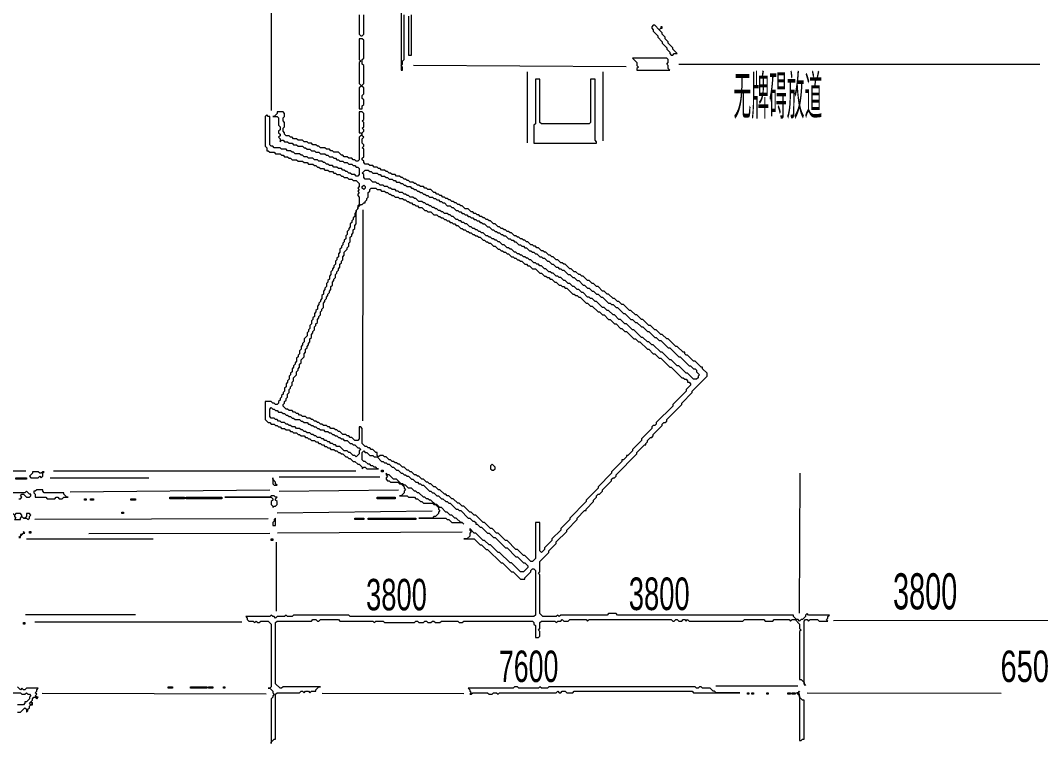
# Model space of a CAD drawing. Extents: x 20 to 3943, y 20 to 2783.
# Drawn here: x 2031 to 2714, y 475 to 959 of the extents above; entities that cross this region are included whole.
import ezdxf

# ---------------------------------------------------------------- set-up
doc = ezdxf.new("R2010")
doc.units = 0
for name, color, linetype, lineweight in [('OCR_TEXT', 6, 'Continuous', 0), ('TRACE_CURVE', 6, 'Continuous', 0), ('TRACE_STRAIGHT', 5, 'Continuous', 0), ('TRACE_TEXT_SYMBOL', 6, 'Continuous', 0)]:
    doc.layers.add(name, color=color, linetype=linetype, lineweight=lineweight)
doc.styles.add('wqy-unicode', font='wqy-unicode.lff')

msp = doc.modelspace()

# ---------------------------------------------------------------- linework, layer by layer
at = {"layer": 'TRACE_CURVE', "color": 6}
for points in [[(2249, 858), (2248, 859), (2247, 859), (2246, 860), (2244, 860), (2243, 861), (2241, 861), (2240, 862), (2238, 862), (2237, 863), (2236, 863), (2235, 864), (2234, 864), (2233, 865), (2231, 865), (2230, 866), (2228, 866), (2227, 867), (2224, 867), (2223, 868), (2221, 868), (2220, 869), (2219, 869), (2218, 870), (2215, 870), (2214, 871), (2213, 871), (2212, 872), (2210, 872), (2209, 873), (2206, 873), (2205, 874), (2201, 874), (2200, 875), (2199, 875), (2198, 876), (2198, 895), (2197, 895), (2196, 896), (2195, 895), (2195, 875), (2196, 874), (2196, 872), (2197, 872), (2198, 871), (2201, 871), (2202, 870), (2205, 870), (2206, 869), (2207, 869), (2208, 868), (2210, 868), (2211, 867), (2212, 867), (2213, 866), (2216, 866), (2217, 865), (2220, 865), (2221, 864), (2223, 864), (2224, 863), (2227, 863), (2228, 862), (2229, 862)], [(2203, 898), (2203, 897), (2201, 895), (2200, 895), (2203, 895), (2204, 894), (2204, 889), (2205, 888), (2205, 886), (2204, 885), (2204, 884), (2205, 883), (2205, 882), (2204, 881), (2205, 880), (2205, 878), (2206, 879), (2207, 879), (2208, 878), (2210, 878), (2211, 877), (2213, 877), (2214, 876), (2216, 876), (2217, 875), (2220, 875), (2221, 874), (2222, 874), (2223, 873), (2225, 873), (2226, 872), (2228, 872), (2229, 871), (2231, 871), (2232, 870), (2235, 870), (2236, 869), (2237, 869), (2238, 868), (2240, 868), (2241, 867), (2242, 867), (2243, 866), (2244, 866), (2245, 865), (2247, 865), (2248, 864), (2250, 864), (2251, 863), (2253, 863), (2254, 862), (2255, 862), (2256, 861), (2257, 861), (2258, 860), (2258, 856), (2257, 855), (2256, 855), (2255, 856), (2253, 856), (2252, 857), (2251, 857), (2250, 858), (2249, 858)], [(2238, 873), (2236, 873), (2235, 874), (2232, 874), (2231, 875), (2230, 875), (2229, 876), (2227, 876), (2226, 877), (2224, 877), (2223, 878), (2221, 878), (2220, 879), (2217, 879), (2216, 880), (2214, 880), (2213, 881), (2212, 881), (2211, 882), (2209, 882), (2208, 883), (2208, 884), (2207, 885), (2207, 887), (2208, 888), (2208, 891), (2207, 892), (2207, 894), (2208, 895), (2208, 897), (2207, 898), (2203, 898)], [(2287, 854), (2286, 854), (2285, 855), (2283, 855), (2282, 856), (2280, 856), (2279, 857), (2278, 857), (2277, 858), (2276, 858), (2275, 859), (2273, 859), (2272, 860), (2271, 860), (2270, 861), (2268, 861), (2267, 862), (2265, 862), (2264, 863), (2262, 863), (2261, 864), (2261, 865), (2260, 866), (2260, 867), (2261, 868), (2261, 873), (2260, 874), (2261, 875), (2261, 876), (2260, 877), (2260, 880), (2261, 881), (2260, 882), (2260, 884), (2261, 885), (2261, 886), (2260, 887), (2261, 888), (2261, 891), (2260, 892), (2261, 893), (2261, 897), (2260, 898), (2258, 898), (2258, 884), (2259, 884), (2260, 883), (2258, 881), (2258, 866), (2257, 865), (2256, 865), (2255, 866), (2254, 866), (2253, 867), (2251, 867), (2250, 868), (2248, 868), (2247, 869), (2246, 869), (2244, 871), (2241, 871), (2240, 872), (2239, 872), (2238, 873)], [(2229, 862), (2230, 861), (2231, 861), (2232, 860), (2234, 860), (2235, 859), (2237, 859), (2238, 858), (2240, 858), (2241, 857), (2242, 857), (2243, 856), (2245, 856), (2246, 855), (2247, 855), (2248, 854), (2250, 854), (2251, 853), (2253, 853), (2254, 852), (2256, 852), (2258, 850), (2258, 848), (2257, 847), (2258, 846), (2257, 845), (2258, 844), (2257, 843), (2257, 842), (2258, 841), (2258, 836), (2257, 835), (2257, 833), (2256, 832), (2256, 831), (2255, 830), (2255, 828), (2254, 827), (2254, 826), (2253, 825), (2253, 824), (2252, 823), (2252, 821), (2251, 820), (2251, 819), (2250, 818), (2250, 816), (2249, 815), (2249, 813), (2248, 812), (2248, 811), (2247, 810), (2247, 809), (2246, 808), (2246, 807), (2245, 806), (2245, 804), (2244, 803), (2244, 801), (2243, 800), (2243, 799), (2242, 798), (2242, 796), (2241, 795)], [(2265, 853), (2262, 853), (2261, 854), (2261, 856), (2260, 857), (2262, 859)], [(2262, 859), (2264, 859), (2265, 858), (2266, 858), (2267, 857), (2270, 857), (2271, 856), (2272, 856), (2273, 855), (2275, 855), (2276, 854), (2277, 854), (2278, 853), (2280, 853), (2281, 852), (2282, 852), (2283, 851), (2285, 851), (2286, 850), (2287, 850), (2288, 849), (2289, 849), (2290, 848), (2292, 848), (2293, 847), (2294, 847), (2295, 846), (2296, 846), (2297, 845), (2298, 845), (2299, 844), (2300, 844), (2301, 843), (2302, 843), (2303, 842), (2304, 842), (2305, 841), (2307, 841), (2308, 840), (2309, 840), (2310, 839), (2311, 839), (2312, 838), (2313, 838), (2314, 837), (2315, 837), (2317, 835), (2319, 835), (2320, 834), (2321, 834), (2323, 832), (2324, 832), (2325, 831), (2326, 831), (2327, 830), (2328, 830), (2329, 829), (2330, 829), (2331, 828), (2332, 828), (2333, 827), (2334, 827), (2335, 826), (2336, 826)], [(2340, 817), (2339, 818), (2338, 818), (2337, 819), (2336, 819), (2335, 820), (2334, 820), (2333, 821), (2332, 821), (2330, 823), (2329, 823), (2328, 824), (2327, 824), (2326, 825), (2325, 825), (2324, 826), (2323, 826), (2321, 828), (2320, 828), (2319, 829), (2318, 829), (2317, 830), (2315, 830), (2314, 831), (2313, 831), (2312, 832), (2311, 832), (2310, 833), (2309, 833), (2308, 834), (2307, 834), (2306, 835), (2305, 835), (2304, 836), (2303, 836), (2302, 837), (2301, 837), (2300, 838), (2298, 838), (2296, 840), (2295, 840), (2294, 841), (2292, 841), (2291, 842), (2290, 842), (2289, 843), (2288, 843), (2287, 844), (2285, 844), (2284, 845), (2283, 845), (2282, 846), (2280, 846), (2279, 847), (2278, 847), (2277, 848), (2275, 848), (2274, 849), (2272, 849), (2271, 850), (2270, 850), (2269, 851), (2267, 851), (2265, 853)], [(2359, 817), (2358, 818), (2357, 818), (2356, 819), (2355, 819), (2354, 820), (2353, 820), (2352, 821), (2351, 821), (2349, 823), (2348, 823), (2346, 825), (2345, 825), (2344, 826), (2343, 826), (2342, 827), (2341, 827), (2340, 828), (2339, 828), (2338, 829), (2337, 829), (2336, 830), (2335, 830), (2334, 831), (2333, 831), (2331, 833), (2329, 833), (2327, 835), (2326, 835), (2325, 836), (2324, 836), (2323, 837), (2322, 837), (2321, 838), (2320, 838), (2319, 839), (2318, 839), (2317, 840), (2316, 840), (2315, 841), (2314, 841), (2313, 842), (2312, 842), (2311, 843), (2310, 843), (2309, 844), (2308, 844), (2306, 846), (2304, 846), (2303, 847), (2302, 847), (2301, 848), (2299, 848), (2298, 849), (2297, 849), (2296, 850), (2295, 850), (2294, 851), (2292, 851), (2291, 852), (2290, 852), (2289, 853), (2288, 853), (2287, 854)], [(2245, 794), (2245, 796), (2246, 797), (2246, 798), (2247, 799), (2247, 801), (2248, 802), (2248, 804), (2250, 806), (2250, 807), (2251, 808), (2251, 810), (2252, 811), (2252, 814), (2253, 815), (2253, 816), (2254, 817), (2254, 819), (2255, 820), (2255, 822), (2256, 823), (2256, 832), (2257, 833), (2257, 834), (2259, 836), (2260, 836), (2261, 837), (2262, 837), (2262, 838), (2263, 839), (2263, 840), (2264, 841), (2264, 844), (2265, 845), (2265, 846)], [(2265, 846), (2266, 847), (2269, 847), (2270, 846), (2272, 846), (2273, 845), (2275, 845), (2276, 844), (2277, 844), (2278, 843), (2279, 843), (2280, 842), (2281, 842), (2282, 841), (2284, 841), (2285, 840), (2287, 840), (2288, 839), (2289, 839), (2290, 838), (2291, 838), (2292, 837), (2293, 837), (2294, 836), (2295, 836), (2296, 835), (2297, 835), (2298, 834), (2300, 834), (2302, 832), (2303, 832), (2304, 831), (2306, 831), (2308, 829), (2310, 829), (2311, 828), (2312, 828), (2313, 827), (2314, 827), (2315, 826), (2316, 826), (2317, 825), (2318, 825), (2319, 824), (2320, 824), (2321, 823), (2322, 823), (2323, 822), (2324, 822), (2326, 820), (2327, 820), (2328, 819), (2329, 819), (2330, 818), (2331, 818), (2332, 817), (2333, 817), (2334, 816), (2335, 816), (2336, 815), (2337, 815), (2338, 814), (2339, 814), (2341, 812)], [(2336, 826), (2337, 825), (2338, 825), (2339, 824), (2340, 824), (2341, 823), (2342, 823), (2344, 821), (2345, 821), (2347, 819), (2348, 819), (2349, 818), (2350, 818), (2351, 817), (2352, 817), (2353, 816), (2354, 816), (2355, 815), (2356, 815), (2358, 813), (2359, 813), (2360, 812), (2361, 812), (2362, 811), (2363, 811), (2365, 809), (2366, 809), (2367, 808), (2368, 808), (2369, 807), (2370, 807), (2372, 805), (2373, 805), (2374, 804), (2375, 804), (2376, 803), (2377, 803), (2379, 801), (2380, 801), (2381, 800), (2382, 800), (2384, 798), (2385, 798), (2387, 796), (2388, 796), (2390, 794), (2391, 794), (2392, 793), (2393, 793), (2394, 792), (2395, 792), (2398, 789), (2399, 789), (2401, 787), (2402, 787), (2404, 785), (2405, 785), (2408, 782), (2409, 782), (2411, 780), (2412, 780), (2414, 778), (2415, 778), (2417, 776)], [(2422, 767), (2421, 767), (2417, 771), (2416, 771), (2414, 773), (2413, 773), (2412, 774), (2411, 774), (2408, 777), (2407, 777), (2405, 779), (2404, 779), (2402, 781), (2401, 781), (2399, 783), (2398, 783), (2396, 785), (2395, 785), (2393, 787), (2392, 787), (2391, 788), (2390, 788), (2388, 790), (2387, 790), (2386, 791), (2385, 791), (2383, 793), (2382, 793), (2380, 795), (2379, 795), (2378, 796), (2377, 796), (2376, 797), (2375, 797), (2373, 799), (2372, 799), (2371, 800), (2370, 800), (2369, 801), (2368, 801), (2367, 802), (2366, 802), (2365, 803), (2364, 803), (2363, 804), (2362, 804), (2360, 806), (2359, 806), (2358, 807), (2357, 807), (2355, 809), (2354, 809), (2352, 811), (2351, 811), (2350, 812), (2349, 812), (2348, 813), (2347, 813), (2346, 814), (2345, 814), (2344, 815), (2343, 815), (2341, 817), (2340, 817)], [(2453, 755), (2452, 755), (2448, 759), (2447, 759), (2444, 762), (2443, 762), (2440, 765), (2439, 765), (2435, 769), (2434, 769), (2432, 771), (2431, 771), (2429, 773), (2428, 773), (2425, 776), (2424, 776), (2422, 778), (2421, 778), (2418, 781), (2417, 781), (2415, 783), (2414, 783), (2412, 785), (2411, 785), (2408, 788), (2407, 788), (2406, 789), (2405, 789), (2403, 791), (2402, 791), (2400, 793), (2399, 793), (2396, 796), (2395, 796), (2394, 797), (2393, 797), (2391, 799), (2390, 799), (2388, 801), (2387, 801), (2386, 802), (2385, 802), (2383, 804), (2382, 804), (2381, 805), (2380, 805), (2378, 807), (2377, 807), (2376, 808), (2375, 808), (2374, 809), (2373, 809), (2371, 811), (2370, 811), (2369, 812), (2368, 812), (2367, 813), (2366, 813), (2365, 814), (2364, 814), (2363, 815), (2362, 815), (2360, 817), (2359, 817)], [(2341, 812), (2342, 812), (2343, 811), (2344, 811), (2345, 810), (2346, 810), (2348, 808), (2349, 808), (2351, 806), (2352, 806), (2353, 805), (2354, 805), (2355, 804), (2356, 804), (2357, 803), (2358, 803), (2360, 801), (2361, 801), (2362, 800), (2363, 800), (2364, 799), (2365, 799), (2366, 798), (2367, 798), (2369, 796), (2370, 796), (2371, 795), (2372, 795), (2374, 793), (2376, 793), (2379, 790), (2380, 790), (2382, 788), (2383, 788), (2384, 787), (2385, 787), (2386, 786), (2387, 786), (2389, 784), (2390, 784), (2392, 782), (2393, 782), (2394, 781), (2395, 781), (2396, 780), (2397, 780), (2401, 776), (2402, 776), (2403, 775), (2404, 775), (2405, 774), (2406, 774), (2410, 770), (2411, 770), (2413, 768), (2414, 768), (2418, 764), (2419, 764), (2421, 762), (2422, 762), (2425, 759), (2426, 759), (2429, 756), (2430, 756)], [(2241, 795), (2241, 794), (2240, 793), (2240, 792), (2239, 791), (2239, 789), (2238, 788), (2238, 786), (2237, 785), (2237, 784), (2236, 783), (2236, 781), (2235, 780), (2235, 779), (2234, 778), (2234, 776), (2233, 775), (2233, 773), (2232, 772), (2232, 771), (2231, 770), (2231, 769), (2230, 768), (2230, 766), (2229, 765), (2229, 764), (2228, 763), (2228, 761), (2227, 760), (2227, 759), (2226, 758), (2226, 756), (2225, 755), (2225, 753), (2224, 752), (2224, 751), (2223, 750), (2223, 748), (2221, 746), (2221, 744), (2220, 743), (2220, 742), (2219, 741), (2219, 739), (2218, 738), (2218, 736), (2217, 735), (2217, 734), (2216, 733), (2216, 731), (2215, 730), (2215, 729), (2214, 728), (2214, 727), (2213, 726), (2213, 724), (2212, 723), (2212, 722), (2211, 721), (2211, 719), (2210, 718), (2210, 717), (2209, 716), (2209, 714)], [(2211, 712), (2212, 713), (2212, 714), (2213, 715), (2213, 717), (2214, 718), (2214, 720), (2216, 722), (2216, 724), (2217, 725), (2217, 726), (2218, 727), (2218, 729), (2219, 730), (2219, 732), (2221, 734), (2221, 736), (2222, 737), (2222, 739), (2223, 740), (2223, 741), (2224, 742), (2224, 743), (2225, 744), (2225, 746), (2226, 747), (2226, 749), (2227, 750), (2227, 751), (2228, 752), (2228, 754), (2229, 755), (2229, 756), (2230, 757), (2230, 759), (2231, 760), (2231, 761), (2232, 762), (2232, 764), (2233, 765), (2233, 766), (2234, 767), (2234, 770), (2235, 771), (2235, 772), (2236, 773), (2236, 774), (2237, 775), (2237, 776), (2238, 777), (2238, 778), (2239, 779), (2239, 781), (2240, 782), (2240, 784), (2241, 785), (2241, 786), (2242, 787), (2242, 789), (2243, 790), (2243, 791), (2244, 792), (2244, 793), (2245, 794)], [(2417, 776), (2418, 776), (2420, 774), (2421, 774), (2425, 770), (2426, 770), (2427, 769), (2428, 769), (2430, 767), (2431, 767), (2435, 763), (2436, 763), (2440, 759), (2441, 759), (2443, 757), (2444, 757), (2447, 754), (2448, 754), (2451, 751), (2452, 751), (2456, 747), (2457, 747), (2459, 745), (2460, 745), (2465, 740), (2466, 740), (2472, 734), (2473, 734), (2479, 728), (2480, 728), (2482, 726), (2483, 726), (2484, 725), (2484, 724), (2486, 722), (2485, 721), (2485, 720), (2484, 719), (2482, 719), (2478, 723), (2477, 723), (2472, 728), (2471, 728), (2467, 732), (2466, 732), (2461, 737), (2460, 737), (2455, 742), (2454, 742), (2452, 744), (2451, 744), (2448, 747), (2447, 747), (2442, 752), (2441, 752), (2437, 756), (2436, 756), (2433, 759), (2432, 759), (2429, 762), (2428, 762), (2425, 765), (2424, 765), (2422, 767)], [(2430, 756), (2433, 753), (2434, 753), (2436, 751), (2437, 751), (2442, 746), (2443, 746), (2445, 744), (2446, 744), (2451, 739), (2452, 739), (2455, 736), (2456, 736), (2459, 733), (2460, 733), (2466, 727), (2467, 727), (2474, 720), (2475, 720), (2476, 719), (2477, 719), (2478, 718), (2478, 717), (2479, 717), (2480, 716), (2480, 715), (2477, 712), (2477, 711), (2468, 702), (2468, 701), (2457, 690), (2457, 689), (2456, 688), (2455, 688), (2454, 687), (2454, 686), (2447, 679), (2447, 678), (2441, 672), (2441, 671), (2438, 668), (2437, 668), (2437, 667), (2435, 665), (2434, 665), (2434, 664), (2427, 657), (2427, 656), (2418, 647), (2418, 646), (2410, 638), (2410, 637), (2399, 626), (2399, 625), (2393, 619), (2393, 618), (2387, 612), (2387, 611), (2382, 606), (2382, 605), (2380, 603), (2379, 604), (2379, 623), (2376, 623)], [(2390, 610), (2397, 617), (2397, 618), (2404, 625), (2404, 626), (2409, 631), (2410, 631), (2410, 632), (2415, 637), (2415, 638), (2417, 640), (2417, 641), (2418, 642), (2419, 642), (2421, 644), (2421, 645), (2427, 651), (2427, 652), (2428, 653), (2429, 653), (2430, 654), (2430, 655), (2444, 669), (2444, 670), (2449, 675), (2450, 675), (2450, 676), (2451, 677), (2451, 678), (2453, 680), (2454, 680), (2455, 681), (2455, 682), (2461, 688), (2461, 689), (2462, 690), (2463, 690), (2464, 691), (2464, 692), (2474, 702), (2474, 703), (2481, 710), (2481, 711), (2491, 721), (2491, 723), (2488, 726), (2488, 727), (2487, 727), (2483, 731), (2482, 731), (2478, 735), (2477, 735), (2476, 736), (2476, 737), (2475, 737), (2471, 741), (2470, 741), (2465, 746), (2464, 746), (2461, 749), (2460, 749), (2457, 752), (2456, 752), (2453, 755)], [(2209, 714), (2208, 713), (2208, 711), (2207, 710), (2207, 709), (2206, 708), (2206, 707), (2205, 706), (2205, 705), (2204, 704), (2204, 703), (2203, 702), (2202, 702), (2201, 703), (2200, 703), (2199, 704), (2195, 704), (2195, 692), (2197, 690), (2198, 690), (2199, 689), (2201, 689), (2202, 688), (2203, 688), (2204, 687), (2205, 687), (2206, 686), (2208, 686), (2209, 685), (2211, 685), (2212, 684), (2213, 684), (2214, 683), (2216, 683), (2217, 682), (2218, 682), (2219, 681), (2221, 681), (2222, 680), (2223, 680), (2224, 679), (2225, 679), (2226, 678), (2228, 678), (2229, 677), (2230, 677), (2231, 676), (2232, 676), (2233, 675), (2234, 675), (2235, 674), (2236, 674), (2237, 673), (2238, 673), (2239, 672), (2241, 672), (2242, 671), (2243, 671), (2244, 670), (2245, 670), (2246, 669), (2247, 669), (2249, 667), (2250, 667)], [(2270, 668), (2270, 670), (2269, 670), (2267, 672), (2266, 672), (2265, 673), (2264, 673), (2263, 674), (2262, 674), (2260, 676), (2260, 686), (2259, 687), (2258, 687), (2258, 679), (2257, 678), (2255, 678), (2253, 680), (2252, 680), (2251, 681), (2250, 681), (2249, 682), (2247, 682), (2245, 684), (2244, 684), (2243, 685), (2242, 685), (2241, 686), (2239, 686), (2238, 687), (2237, 687), (2236, 688), (2234, 688), (2233, 689), (2232, 689), (2231, 690), (2230, 690), (2229, 691), (2228, 691), (2227, 692), (2226, 692), (2225, 693), (2223, 693), (2222, 694), (2220, 694), (2219, 695), (2218, 695), (2217, 696), (2216, 696), (2215, 697), (2214, 697), (2213, 698), (2211, 698), (2210, 699), (2209, 699), (2207, 701), (2207, 702), (2208, 703), (2208, 704), (2209, 705), (2209, 706), (2210, 707), (2210, 709), (2211, 710), (2211, 712)], [(2198, 699), (2199, 700), (2200, 699), (2201, 699), (2202, 698), (2203, 698), (2204, 697), (2206, 697), (2207, 696), (2208, 696), (2209, 695), (2210, 695), (2211, 694), (2212, 694), (2213, 693), (2214, 693), (2215, 692), (2218, 692), (2219, 691), (2220, 691), (2221, 690), (2223, 690), (2224, 689), (2225, 689), (2226, 688), (2227, 688), (2228, 687), (2229, 687), (2230, 686), (2231, 686), (2232, 685), (2234, 685), (2235, 684), (2237, 684), (2238, 683), (2239, 683), (2240, 682), (2241, 682), (2242, 681), (2243, 681), (2244, 680), (2245, 680), (2246, 679), (2247, 679), (2248, 678), (2250, 678), (2252, 676), (2253, 676), (2254, 675), (2255, 675), (2257, 673), (2258, 673), (2259, 672), (2258, 671), (2258, 669), (2256, 667), (2255, 668), (2254, 668), (2252, 670), (2251, 670), (2250, 671), (2248, 671), (2245, 674), (2243, 674)], [(2243, 674), (2242, 675), (2241, 675), (2240, 676), (2239, 676), (2238, 677), (2237, 677), (2236, 678), (2235, 678), (2234, 679), (2233, 679), (2232, 680), (2230, 680), (2229, 681), (2228, 681), (2227, 682), (2226, 682), (2225, 683), (2223, 683), (2222, 684), (2221, 684), (2220, 685), (2219, 685), (2218, 686), (2216, 686), (2215, 687), (2213, 687), (2212, 688), (2211, 688), (2210, 689), (2209, 689), (2208, 690), (2206, 690), (2205, 691), (2204, 691), (2203, 692), (2202, 692), (2201, 693), (2199, 693), (2198, 694), (2198, 699)], [(2250, 667), (2251, 666), (2252, 666), (2254, 664), (2255, 664), (2257, 662), (2258, 662), (2260, 660), (2260, 659), (2261, 660), (2262, 660), (2263, 659), (2271, 659), (2270, 659), (2269, 660), (2268, 660), (2267, 661), (2266, 661), (2265, 662), (2264, 662), (2262, 664), (2261, 664), (2260, 665), (2260, 670), (2261, 671), (2262, 670), (2263, 670), (2265, 668), (2267, 668), (2268, 667), (2270, 667), (2273, 664), (2274, 664), (2275, 663), (2276, 663), (2277, 662), (2278, 662), (2280, 660), (2281, 660), (2283, 658), (2284, 658), (2286, 656), (2287, 656), (2288, 655), (2289, 655), (2290, 654), (2291, 654), (2293, 652), (2294, 652), (2296, 650), (2297, 650), (2298, 649), (2299, 649), (2300, 648), (2301, 648), (2305, 644), (2306, 644), (2307, 643), (2308, 643), (2310, 641), (2311, 641), (2313, 639), (2314, 639), (2316, 637)], [(2376, 623), (2376, 599), (2374, 597), (2373, 597), (2369, 601), (2368, 601), (2364, 605), (2363, 605), (2357, 611), (2356, 611), (2351, 616), (2350, 616), (2347, 619), (2346, 619), (2342, 623), (2341, 623), (2336, 628), (2335, 628), (2333, 630), (2332, 630), (2328, 634), (2327, 634), (2325, 636), (2324, 636), (2321, 639), (2320, 639), (2318, 641), (2317, 641), (2316, 642), (2315, 642), (2312, 645), (2311, 645), (2309, 647), (2308, 647), (2306, 649), (2305, 649), (2304, 650), (2303, 650), (2301, 652), (2300, 652), (2298, 654), (2297, 654), (2296, 655), (2295, 655), (2293, 657), (2292, 657), (2291, 658), (2290, 658), (2288, 660), (2287, 660), (2285, 662), (2284, 662), (2283, 663), (2282, 663), (2281, 664), (2280, 664), (2279, 665), (2278, 665), (2276, 667), (2275, 667), (2274, 668), (2272, 668), (2271, 667), (2270, 668)], [(2316, 637), (2317, 637), (2318, 636), (2319, 636), (2323, 632), (2324, 632), (2325, 631), (2326, 631), (2331, 626), (2332, 626), (2334, 624), (2335, 624), (2336, 623), (2336, 622), (2337, 622), (2339, 620), (2340, 620), (2344, 616), (2345, 616), (2348, 613), (2349, 613), (2356, 606), (2357, 606), (2363, 600), (2364, 600), (2368, 596), (2369, 596), (2371, 594), (2371, 593), (2368, 590), (2366, 590), (2360, 596), (2359, 596), (2352, 603), (2351, 603), (2346, 608), (2345, 608), (2342, 611), (2341, 611), (2336, 616), (2335, 616), (2332, 619), (2332, 618), (2333, 617), (2332, 616), (2332, 614), (2330, 612), (2328, 612), (2335, 612), (2339, 608), (2340, 608), (2343, 605), (2344, 605), (2353, 596), (2354, 596), (2360, 590), (2361, 590), (2366, 585), (2369, 585), (2369, 586), (2373, 590), (2373, 591), (2374, 592), (2375, 592)], [(2477, 557), (2478, 558), (2479, 557), (2515, 557), (2516, 558), (2529, 558), (2530, 557), (2535, 557), (2536, 558), (2546, 558), (2547, 557), (2548, 558), (2550, 558), (2553, 555), (2553, 552), (2554, 551), (2553, 550), (2553, 518), (2554, 518), (2556, 516), (2556, 515), (2557, 514), (2556, 515), (2556, 557), (2557, 558), (2558, 558), (2559, 557), (2560, 558), (2565, 558), (2566, 557), (2572, 557), (2571, 558), (2572, 559), (2572, 560), (2573, 561), (2559, 561), (2558, 562), (2557, 561), (2557, 560), (2555, 558), (2554, 558), (2553, 557), (2552, 558), (2551, 558), (2549, 560), (2549, 561), (2431, 561), (2430, 562), (2425, 562), (2424, 561), (2393, 561), (2392, 560), (2391, 561), (2390, 560), (2381, 560), (2379, 562), (2379, 588), (2378, 589), (2379, 590), (2379, 597), (2385, 603), (2385, 604), (2390, 609), (2390, 610)], [(2375, 592), (2376, 591), (2376, 561), (2375, 560), (2252, 560), (2251, 561), (2214, 561), (2213, 560), (2210, 560), (2209, 561), (2208, 560), (2203, 560), (2202, 559), (2201, 560), (2200, 560), (2199, 561), (2198, 560), (2182, 560), (2183, 559), (2183, 558), (2184, 557), (2187, 557), (2188, 556), (2189, 557), (2190, 556), (2191, 556), (2192, 557), (2197, 557), (2199, 555), (2199, 513), (2198, 512), (2197, 512), (2198, 512), (2200, 510), (2200, 509), (2201, 508), (2200, 507), (2200, 506), (2199, 505), (2199, 475), (2199, 476), (2201, 478), (2202, 478), (2202, 508), (2203, 509), (2218, 509), (2219, 510), (2220, 510), (2221, 509), (2222, 510), (2224, 510), (2225, 509), (2226, 510), (2229, 510), (2229, 511), (2231, 513), (2232, 513), (2207, 513), (2206, 512), (2205, 512), (2202, 515), (2202, 556), (2203, 557), (2226, 557)], [(2226, 557), (2227, 558), (2229, 558), (2230, 557), (2231, 557), (2232, 558), (2244, 558), (2245, 557), (2267, 557), (2268, 556), (2269, 557), (2274, 557), (2275, 556), (2295, 556), (2296, 557), (2297, 557), (2298, 556), (2301, 556), (2302, 557), (2303, 557), (2304, 556), (2306, 556), (2307, 557), (2308, 557), (2309, 556), (2312, 556), (2313, 557), (2324, 557), (2325, 556), (2327, 556), (2328, 557), (2374, 557), (2375, 556), (2375, 555), (2376, 554), (2376, 546), (2378, 546), (2379, 547), (2379, 550), (2378, 551), (2379, 552), (2379, 556), (2380, 557), (2389, 557), (2390, 556), (2391, 557), (2393, 557), (2394, 558), (2395, 557), (2398, 557), (2399, 558), (2410, 558), (2411, 557), (2412, 558), (2467, 558), (2468, 557), (2469, 557), (2470, 558), (2471, 558), (2472, 557), (2474, 557), (2475, 558), (2476, 558), (2477, 557)]]:
    msp.add_lwpolyline(points, dxfattribs=at)
msp.add_lwpolyline([(2260, 848), (2261, 849), (2262, 848), (2262, 847), (2261, 846), (2260, 847)], close=True, dxfattribs=at)
at = {"layer": 'TRACE_STRAIGHT', "color": 5}
for p, q in [((2199, 992), (2199, 899)), ((2472, 930), (2714, 930)), ((2294.34, 929.25), (2436.85, 928.38)), ((2370.43, 924.87), (2370.5, 877.37)), ((2421.43, 878.62), (2421.46, 924.87)), ((2260.47, 691.12), (2260.61, 832.38)), ((1621.87, 657.48), (2034.63, 657.54)), ((2053.12, 657.54), (2255.62, 657.6)), ((2552.96, 562.38), (2553.37, 656.12)), ((2051, 653), (2117, 653)), ((2204.38, 653.64), (2271.88, 653.63)), ((2064.38, 643.61), (2198.11, 644.93)), ((2204.36, 644.06), (2284.36, 644.93)), ((2203.11, 629.61), (2306.85, 630.84)), ((2040.62, 625.29), (2196.88, 625.77)), ((2076.88, 615.78), (2198.13, 616.01)), ((2203.12, 616.07), (2326.86, 616.79)), ((2035, 612), (2120, 612)), ((2202.47, 563.62), (2202.57, 609.88)), ((2034.38, 561.39), (2108.12, 561.36)), ((2040.62, 556.51), (2179.38, 556.52)), ((2575.62, 557.53), (2726.88, 557.57)), ((2496.88, 513.58), (2551.87, 513.62)), ((2045.62, 508.75), (2195.62, 508.38)), ((2233.12, 508.7), (2328.13, 508.58)), ((2558.12, 509.06), (2688.13, 508.72))]:
    msp.add_line(p, q, dxfattribs=at)
at = {"layer": 'TRACE_TEXT_SYMBOL', "color": 6}
for points in [[(2286, 975), (2286, 926), (2287, 926), (2287, 928), (2286, 929), (2287, 930), (2287, 932), (2288, 933), (2288, 963)], [(2258, 963), (2258, 950), (2259, 949), (2260, 949), (2261, 950), (2261, 963)], [(2291, 962), (2291, 936), (2293, 936), (2293, 963)], [(2276, 656), (2276, 655), (2277, 654), (2276, 653), (2276, 652), (2277, 651), (2278, 651), (2279, 650), (2284, 650), (2285, 649), (2286, 649), (2288, 647), (2288, 646), (2289, 645), (2288, 644), (2288, 643), (2286, 641), (2285, 641), (2290, 641), (2291, 640), (2295, 640), (2296, 639), (2297, 639), (2299, 637), (2300, 637), (2301, 636), (2307, 636), (2308, 635), (2309, 635), (2311, 633), (2311, 632), (2312, 631), (2311, 630), (2311, 629), (2309, 627), (2308, 627), (2307, 626), (2298, 626), (2316, 626), (2317, 625), (2318, 625), (2320, 623), (2327, 623), (2328, 622), (2327, 623), (2326, 623), (2323, 626), (2322, 626), (2320, 628), (2319, 628), (2317, 630), (2316, 630), (2313, 633), (2312, 633), (2310, 635), (2309, 635), (2306, 638), (2305, 638), (2304, 639), (2303, 639), (2302, 640), (2301, 640), (2298, 643), (2297, 643)], [(2297, 643), (2296, 644), (2295, 644), (2293, 646), (2291, 646), (2289, 648), (2288, 648), (2287, 649), (2286, 649), (2283, 652), (2281, 652), (2278, 655), (2277, 655), (2276, 656)], [(2030, 639), (2031, 639), (2032, 640), (2031, 641), (2032, 642), (2033, 642), (2035, 640), (2037, 640), (2038, 641), (2038, 642), (2037, 642), (2035, 644), (2034, 643), (2004, 643)], [(2029, 496), (2031, 496), (2034, 499), (2035, 498), (2035, 496), (2036, 497), (2036, 498), (2037, 499), (2037, 500), (2038, 501), (2039, 501), (2039, 502), (2038, 503), (2039, 504), (2039, 505), (2040, 506), (2041, 506), (2042, 505), (2043, 506), (2042, 506), (2041, 507), (2042, 508), (2041, 509), (2042, 510), (2042, 511), (2043, 512), (2035, 512), (2034, 511), (2033, 511), (2032, 512), (2031, 511), (2029, 513)], [(2003, 509), (2031, 509), (2032, 508), (2034, 508), (2035, 509), (2036, 508), (2037, 508), (2038, 507)], [(2038, 507), (2037, 506), (2037, 505), (2035, 503), (2034, 503), (2034, 502), (2033, 501), (2029, 501)]]:
    msp.add_lwpolyline(points, dxfattribs=at)
for points in [[(2455, 956), (2454, 955), (2454, 954), (2455, 953), (2455, 952), (2458, 949), (2458, 948), (2461, 945), (2461, 944), (2464, 941), (2464, 940), (2466, 938), (2466, 937), (2467, 936), (2468, 936), (2469, 937), (2471, 937), (2468, 940), (2468, 941), (2465, 944), (2465, 945), (2463, 947), (2463, 948), (2461, 950), (2461, 951), (2459, 953), (2460, 954), (2461, 954), (2461, 955), (2460, 955), (2460, 954), (2459, 953), (2456, 956)], [(2258, 947), (2258, 933), (2259, 932), (2258, 931), (2258, 917), (2259, 916), (2259, 915), (2258, 914), (2258, 900), (2260, 900), (2260, 902), (2261, 903), (2261, 906), (2260, 907), (2260, 909), (2261, 910), (2261, 914), (2260, 915), (2260, 916), (2261, 917), (2261, 929), (2260, 930), (2260, 933), (2261, 934), (2261, 946), (2260, 947)], [(2441, 934), (2444, 931), (2444, 929), (2445, 928), (2444, 927), (2444, 926), (2466, 926), (2465, 927), (2465, 929), (2464, 930), (2465, 931), (2465, 933), (2464, 934)], [(2376, 920), (2376, 890), (2375, 889), (2375, 877), (2417, 877), (2417, 878), (2416, 879), (2416, 920), (2413, 920), (2413, 891), (2412, 890), (2380, 890), (2379, 891), (2379, 920)], [(2039, 657), (2039, 656), (2037, 654), (2038, 653), (2043, 653), (2044, 654), (2045, 653), (2046, 654), (2046, 656), (2047, 657), (2046, 657), (2045, 656), (2044, 656), (2043, 657)], [(2273, 658), (2274, 658), (2274, 657), (2273, 657)], [(2347, 662), (2346, 661), (2346, 659), (2347, 658), (2348, 658), (2349, 659), (2349, 660)], [(2028, 653), (2035, 653), (2035, 652), (2028, 652)], [(2200, 653), (2200, 649), (2201, 648), (2203, 648), (2202, 649), (2202, 650), (2200, 652)], [(2042, 645), (2041, 644), (2040, 644), (2040, 643), (2041, 642), (2041, 640), (2048, 640), (2049, 639), (2054, 639), (2055, 640), (2056, 640), (2057, 639), (2059, 639), (2060, 640), (2063, 640), (2062, 640), (2060, 642), (2060, 643), (2047, 643), (2046, 644), (2046, 645)], [(2074, 639), (2075, 639), (2075, 638), (2074, 638)], [(2078, 639), (2080, 639), (2080, 638), (2078, 638)], [(2105, 639), (2108, 639), (2108, 638), (2105, 638)], [(2131, 640), (2141, 640), (2141, 639), (2131, 639)], [(2142, 640), (2166, 640), (2166, 639), (2142, 639)], [(2199, 641), (2198, 640), (2168, 640), (2199, 640), (2200, 639), (2200, 638), (2199, 637), (2199, 635), (2200, 634), (2200, 633), (2201, 634), (2202, 634), (2203, 635), (2203, 637), (2202, 638), (2202, 639), (2203, 640), (2202, 640), (2201, 641)], [(2270, 640), (2282, 640), (2282, 639), (2270, 639)], [(2026, 629), (2027, 628), (2027, 627), (2028, 626), (2027, 625), (2031, 625), (2031, 626), (2032, 627), (2033, 626), (2035, 626), (2036, 625), (2037, 626), (2037, 627), (2038, 628), (2037, 629), (2035, 629), (2035, 627), (2034, 626), (2033, 626), (2032, 627), (2032, 628), (2031, 629), (2028, 629), (2027, 628)], [(2099, 630), (2100, 630), (2100, 629), (2099, 629)], [(2202, 626), (2201, 625), (2201, 624), (2200, 623), (2200, 621), (2202, 621)], [(2255, 626), (2261, 626), (2261, 625), (2255, 625)], [(2264, 626), (2296, 626), (2296, 625), (2264, 625)], [(2033, 617), (2033, 616), (2032, 615), (2031, 615), (2031, 614), (2030, 613), (2031, 613), (2031, 614), (2033, 616), (2034, 616)], [(2037, 617), (2038, 617), (2038, 616), (2037, 616)], [(2199, 612), (2200, 612), (2200, 611), (2199, 611)], [(2033, 556), (2034, 556), (2034, 555), (2033, 555)], [(2130, 513), (2133, 513), (2133, 512), (2130, 512)], [(2145, 513), (2156, 513), (2156, 512), (2145, 512)], [(2157, 513), (2160, 513), (2160, 512), (2157, 512)], [(2167, 513), (2168, 513), (2168, 512), (2167, 512)], [(2362, 513), (2361, 512), (2331, 512), (2332, 511), (2332, 510), (2333, 509), (2332, 508), (2333, 508), (2334, 509), (2344, 509), (2345, 508), (2347, 508), (2348, 509), (2350, 509), (2351, 508), (2352, 509), (2390, 509), (2391, 510), (2392, 509), (2393, 509), (2394, 510), (2396, 510), (2397, 509), (2401, 509), (2402, 510), (2481, 510), (2482, 509), (2513, 509), (2497, 509), (2496, 510), (2495, 510), (2493, 512), (2488, 512), (2487, 513), (2486, 513), (2485, 512), (2484, 512), (2483, 513), (2385, 513), (2384, 512), (2380, 512), (2379, 513), (2378, 512), (2365, 512), (2364, 513)], [(2518, 509), (2519, 509), (2519, 508), (2518, 508)], [(2521, 509), (2522, 509), (2522, 508), (2521, 508)], [(2531, 509), (2532, 509), (2532, 508), (2531, 508)], [(2545, 509), (2547, 509), (2547, 508), (2545, 508)], [(2548, 509), (2550, 509), (2550, 508), (2548, 508)], [(2553, 510), (2552, 509), (2551, 509), (2553, 507), (2553, 477), (2554, 477), (2555, 478), (2556, 478), (2556, 504), (2555, 504), (2553, 506), (2553, 508), (2552, 509)], [(2037, 502), (2038, 503), (2039, 502), (2038, 501)]]:
    msp.add_lwpolyline(points, close=True, dxfattribs=at)

# ---------------------------------------------------------------- texts
at = {"layer": 'OCR_TEXT', "color": 6, "style": 'wqy-unicode'}
for s, height, width, p in [('无牌碍放道', 25.74, 0.338604, (2508.71, 896.17)), ('3800', 24.18, 0.598491, (2615.57, 564.86)), ('3800', 21.06, 0.65099, (2262.54, 564.23)), ('3800', 21.84, 0.62774, (2438.54, 564.39)), ('7600', 21.06, 0.636552, (2351.53, 516.23)), ('6500', 21.06, 0.691535, (2687.57, 516.23))]:
    msp.add_text(s, height=height, dxfattribs=dict(at, width=width)).set_placement(p)

doc.saveas('drawing.dxf')
